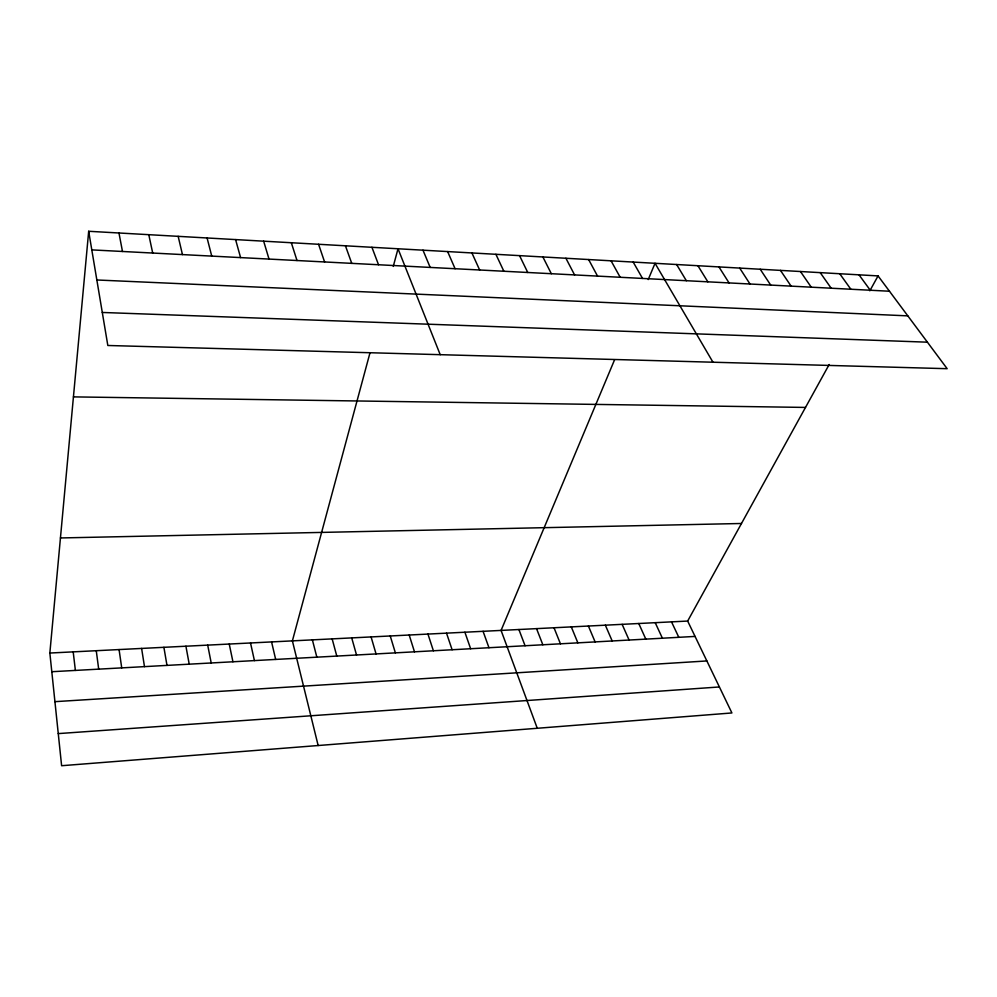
<?xml version="1.0" encoding="UTF-8"?>
<svg xmlns="http://www.w3.org/2000/svg" width="997" height="997" viewBox="0 0 997 997"><rect width="100%" height="100%" fill="white"/><g stroke="black" fill="none" stroke-linecap="round" stroke-linejoin="round"><path stroke-width="1.5" d="M829.18 364.503L687.656 621.056L731.91 712.955L61.615 765.721L49.85 653.035L88.683 231.279L878.058 275.907L947.15 368.691L107.826 345.485L88.683 231.279M370.012 352.739L292.395 640.872L318.155 745.519M393.267 266.411L398.015 248.764L440.213 354.683M614.513 359.942L501.08 630.416L537.258 728.271M648.224 279.571L655.041 263.295L712.967 362.223M869.833 290.812L878.058 275.907M58.262 733.605L719.385 686.958M54.922 701.664L706.861 660.949M51.794 671.716L695.059 636.422M49.85 653.035L687.656 621.056M60.443 537.956L741.481 523.487M73.429 396.881L805.501 407.424M102.292 312.46L927.409 342.183M96.846 279.983L907.818 315.862M91.799 249.886L889.474 291.236M859.003 274.823L870.281 290.252M839.723 273.739L850.852 289.242M820.219 272.63L831.186 288.22M800.454 271.52L811.259 287.186M780.464 270.386L791.095 286.139M760.213 269.24L770.681 285.08M739.699 268.081L749.993 284.008M718.937 266.909L729.056 282.924M697.912 265.725L707.845 281.827M676.614 264.517L686.347 280.705M633.195 262.061L642.529 278.437M611.061 260.815L620.184 277.278M588.629 259.544L597.539 276.107M565.91 258.26L574.584 274.923M542.879 256.952L551.329 273.714M519.549 255.631L527.762 272.493M671.517 621.866L678.807 637.307M495.895 254.297L503.859 271.246M655.216 622.689L662.394 638.217M471.917 252.939L479.644 270M638.765 623.511L645.819 639.127M622.14 624.346L629.082 640.037M447.628 251.568L455.081 268.716M605.353 625.181L612.183 640.971M588.404 626.029L595.109 641.906M422.99 250.185L430.181 267.433M571.293 626.889L577.861 642.853M554.008 627.761L560.439 643.813M536.536 628.633L542.842 644.772M518.901 629.518L525.07 645.744M371.918 247.293L378.536 264.753M345.436 245.798L351.754 263.37M483.071 631.313L488.966 647.726M464.889 632.223L470.634 648.735M318.579 244.277L324.586 261.962M446.519 633.145L452.115 649.745M427.95 634.08L433.396 650.779M291.323 242.732L297.006 260.529M409.194 635.014L414.478 651.814M390.238 635.974L395.373 652.861M263.657 241.174L269.016 259.07M371.083 636.933L376.056 653.92M351.717 637.906L356.527 654.992M235.579 239.579L240.589 257.6M332.151 638.878L336.787 656.076M312.385 639.875L316.847 657.173M207.089 237.971L211.738 256.104M178.164 236.339L182.451 254.584M271.57 641.918L275.671 659.428M250.521 642.978L254.422 660.6M148.79 234.681L152.703 253.051M229.235 644.037L232.937 661.771M207.7 645.121L211.202 662.968M118.967 232.986L122.481 251.481M185.916 646.218L189.218 664.176M163.894 647.315L166.985 665.398M141.611 648.436L144.478 666.632M119.067 649.57L121.721 667.878M96.26 650.705L98.691 669.137M73.192 651.864L75.386 670.42"/></g></svg>
